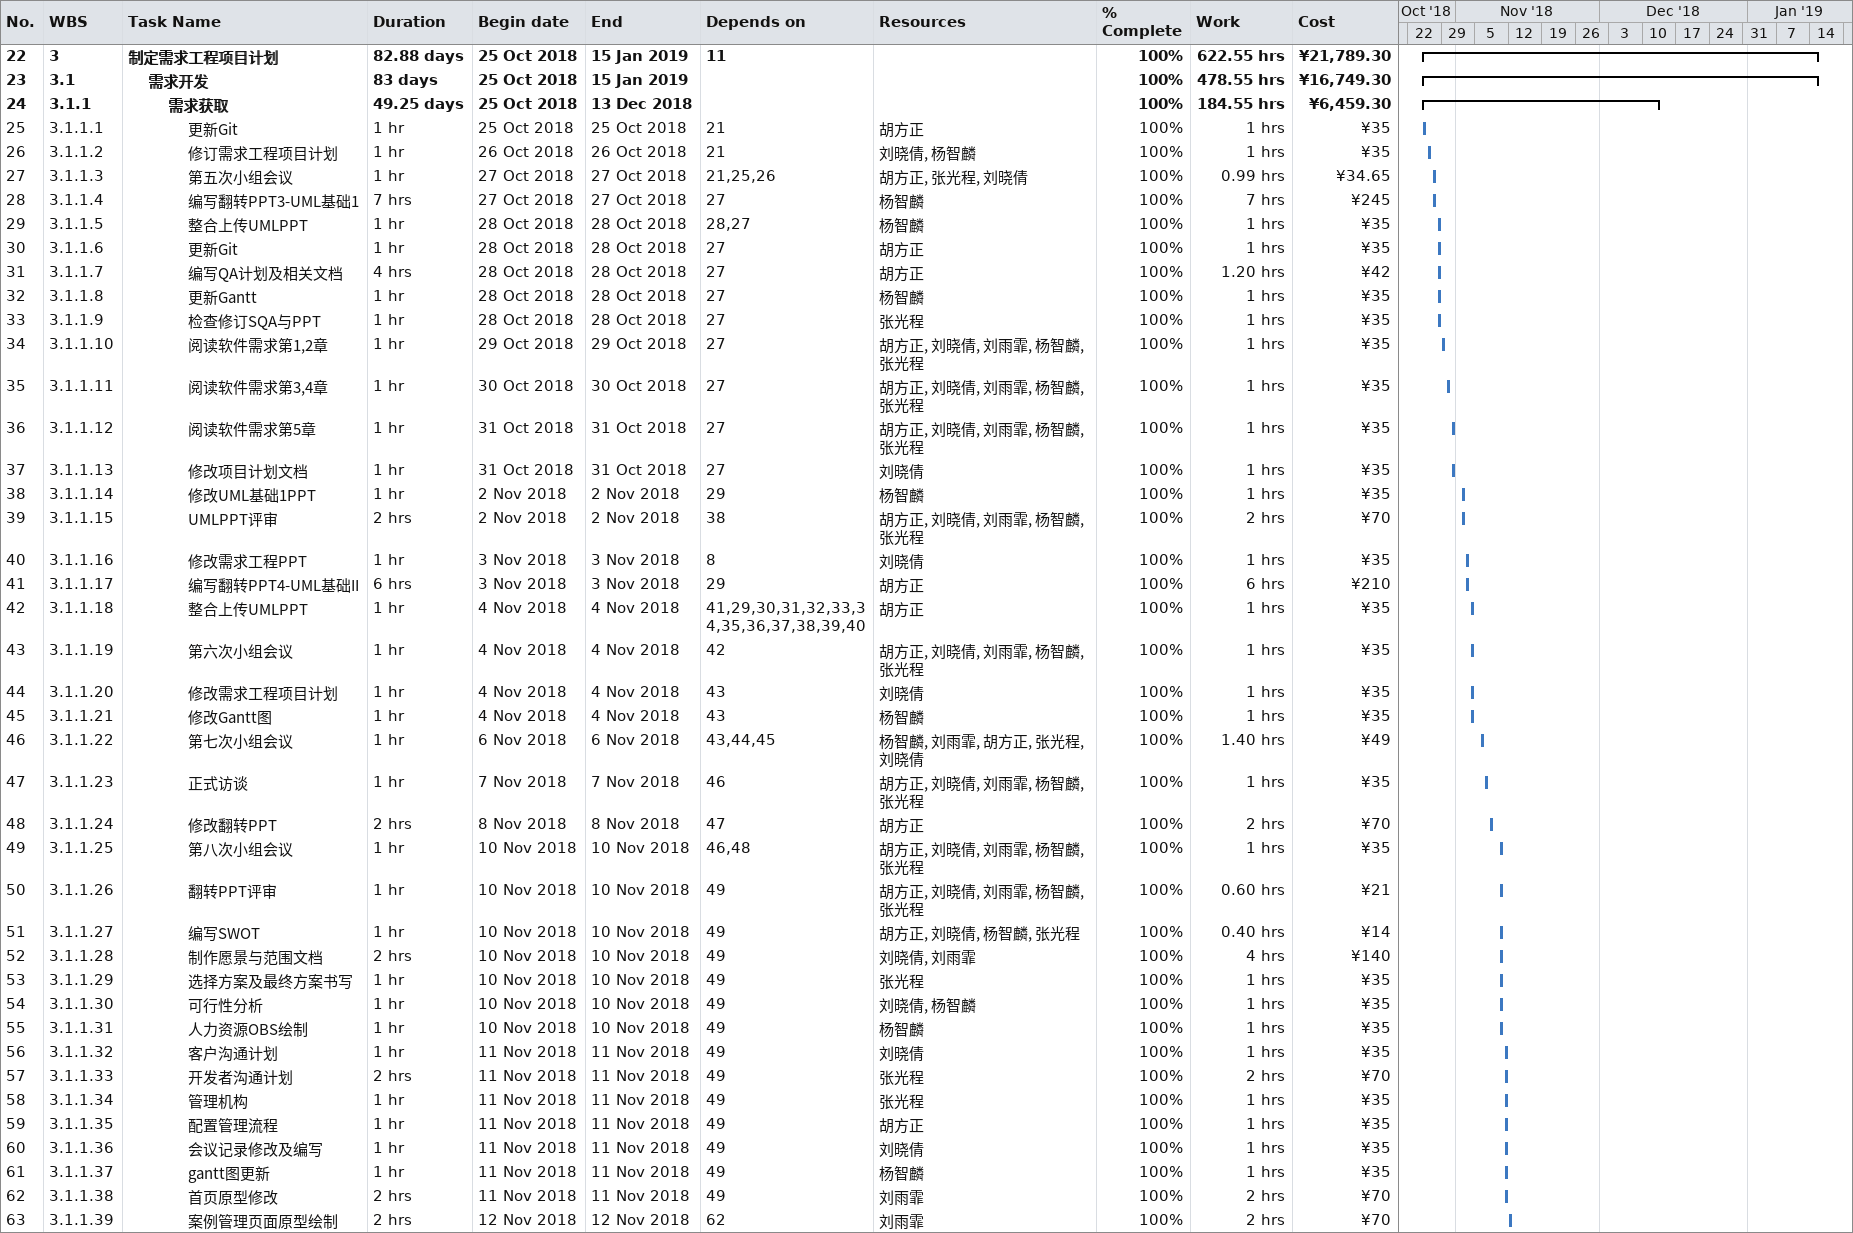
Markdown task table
| ID | WBS | Task | Duration | Start | Finish | Predecessors | Resources | % complete | Work (h) | Cost (¥) |
|---|---|---|---|---|---|---|---|---|---|---|
| 22 | 3 | **制定需求工程项目计划** | 82.88d | 2018-10-25 | 2019-01-15 | 11 |  | 100 | 622.55 | 21789.30 |
| 23 | 3.1 | **需求开发** | 83d | 2018-10-25 | 2019-01-15 |  |  | 100 | 478.55 | 16749.30 |
| 24 | 3.1.1 | **需求获取** | 49.25d | 2018-10-25 | 2018-12-13 |  |  | 100 | 184.55 | 6459.30 |
| 25 | 3.1.1.1 | 更新Git | 1h | 2018-10-25 | 2018-10-25 | 21 | 胡方正 | 100 | 1 | 35 |
| 26 | 3.1.1.2 | 修订需求工程项目计划 | 1h | 2018-10-26 | 2018-10-26 | 21 | 刘晓倩, 杨智麟 | 100 | 1 | 35 |
| 27 | 3.1.1.3 | 第五次小组会议 | 1h | 2018-10-27 | 2018-10-27 | 21, 25, 26 | 胡方正, 张光程, 刘晓倩 | 100 | 0.99 | 34.65 |
| 28 | 3.1.1.4 | 编写翻转PPT3-UML基础1 | 7h | 2018-10-27 | 2018-10-27 | 27 | 杨智麟 | 100 | 7 | 245 |
| 29 | 3.1.1.5 | 整合上传UMLPPT | 1h | 2018-10-28 | 2018-10-28 | 28, 27 | 杨智麟 | 100 | 1 | 35 |
| 30 | 3.1.1.6 | 更新Git | 1h | 2018-10-28 | 2018-10-28 | 27 | 胡方正 | 100 | 1 | 35 |
| 31 | 3.1.1.7 | 编写QA计划及相关文档 | 4h | 2018-10-28 | 2018-10-28 | 27 | 胡方正 | 100 | 1.20 | 42 |
| 32 | 3.1.1.8 | 更新Gantt | 1h | 2018-10-28 | 2018-10-28 | 27 | 杨智麟 | 100 | 1 | 35 |
| 33 | 3.1.1.9 | 检查修订SQA与PPT | 1h | 2018-10-28 | 2018-10-28 | 27 | 张光程 | 100 | 1 | 35 |
| 34 | 3.1.1.10 | 阅读软件需求第1,2章 | 1h | 2018-10-29 | 2018-10-29 | 27 | 胡方正, 刘晓倩, 刘雨霏, 杨智麟, 张光程 | 100 | 1 | 35 |
| 35 | 3.1.1.11 | 阅读软件需求第3,4章 | 1h | 2018-10-30 | 2018-10-30 | 27 | 胡方正, 刘晓倩, 刘雨霏, 杨智麟, 张光程 | 100 | 1 | 35 |
| 36 | 3.1.1.12 | 阅读软件需求第5章 | 1h | 2018-10-31 | 2018-10-31 | 27 | 胡方正, 刘晓倩, 刘雨霏, 杨智麟, 张光程 | 100 | 1 | 35 |
| 37 | 3.1.1.13 | 修改项目计划文档 | 1h | 2018-10-31 | 2018-10-31 | 27 | 刘晓倩 | 100 | 1 | 35 |
| 38 | 3.1.1.14 | 修改UML基础1PPT | 1h | 2018-11-02 | 2018-11-02 | 29 | 杨智麟 | 100 | 1 | 35 |
| 39 | 3.1.1.15 | UMLPPT评审 | 2h | 2018-11-02 | 2018-11-02 | 38 | 胡方正, 刘晓倩, 刘雨霏, 杨智麟, 张光程 | 100 | 2 | 70 |
| 40 | 3.1.1.16 | 修改需求工程PPT | 1h | 2018-11-03 | 2018-11-03 | 8 | 刘晓倩 | 100 | 1 | 35 |
| 41 | 3.1.1.17 | 编写翻转PPT4-UML基础II | 6h | 2018-11-03 | 2018-11-03 | 29 | 胡方正 | 100 | 6 | 210 |
| 42 | 3.1.1.18 | 整合上传UMLPPT | 1h | 2018-11-04 | 2018-11-04 | 41, 29, 30, 31, 32, 33, 34, 35, 36, 37, 38, 39, 40 | 胡方正 | 100 | 1 | 35 |
| 43 | 3.1.1.19 | 第六次小组会议 | 1h | 2018-11-04 | 2018-11-04 | 42 | 胡方正, 刘晓倩, 刘雨霏, 杨智麟, 张光程 | 100 | 1 | 35 |
| 44 | 3.1.1.20 | 修改需求工程项目计划 | 1h | 2018-11-04 | 2018-11-04 | 43 | 刘晓倩 | 100 | 1 | 35 |
| 45 | 3.1.1.21 | 修改Gantt图 | 1h | 2018-11-04 | 2018-11-04 | 43 | 杨智麟 | 100 | 1 | 35 |
| 46 | 3.1.1.22 | 第七次小组会议 | 1h | 2018-11-06 | 2018-11-06 | 43, 44, 45 | 杨智麟, 刘雨霏, 胡方正, 张光程, 刘晓倩 | 100 | 1.40 | 49 |
| 47 | 3.1.1.23 | 正式访谈 | 1h | 2018-11-07 | 2018-11-07 | 46 | 胡方正, 刘晓倩, 刘雨霏, 杨智麟, 张光程 | 100 | 1 | 35 |
| 48 | 3.1.1.24 | 修改翻转PPT | 2h | 2018-11-08 | 2018-11-08 | 47 | 胡方正 | 100 | 2 | 70 |
| 49 | 3.1.1.25 | 第八次小组会议 | 1h | 2018-11-10 | 2018-11-10 | 46, 48 | 胡方正, 刘晓倩, 刘雨霏, 杨智麟, 张光程 | 100 | 1 | 35 |
| 50 | 3.1.1.26 | 翻转PPT评审 | 1h | 2018-11-10 | 2018-11-10 | 49 | 胡方正, 刘晓倩, 刘雨霏, 杨智麟, 张光程 | 100 | 0.60 | 21 |
| 51 | 3.1.1.27 | 编写SWOT | 1h | 2018-11-10 | 2018-11-10 | 49 | 胡方正, 刘晓倩, 杨智麟, 张光程 | 100 | 0.40 | 14 |
| 52 | 3.1.1.28 | 制作愿景与范围文档 | 2h | 2018-11-10 | 2018-11-10 | 49 | 刘晓倩, 刘雨霏 | 100 | 4 | 140 |
| 53 | 3.1.1.29 | 选择方案及最终方案书写 | 1h | 2018-11-10 | 2018-11-10 | 49 | 张光程 | 100 | 1 | 35 |
| 54 | 3.1.1.30 | 可行性分析 | 1h | 2018-11-10 | 2018-11-10 | 49 | 刘晓倩, 杨智麟 | 100 | 1 | 35 |
| 55 | 3.1.1.31 | 人力资源OBS绘制 | 1h | 2018-11-10 | 2018-11-10 | 49 | 杨智麟 | 100 | 1 | 35 |
| 56 | 3.1.1.32 | 客户沟通计划 | 1h | 2018-11-11 | 2018-11-11 | 49 | 刘晓倩 | 100 | 1 | 35 |
| 57 | 3.1.1.33 | 开发者沟通计划 | 2h | 2018-11-11 | 2018-11-11 | 49 | 张光程 | 100 | 2 | 70 |
| 58 | 3.1.1.34 | 管理机构 | 1h | 2018-11-11 | 2018-11-11 | 49 | 张光程 | 100 | 1 | 35 |
| 59 | 3.1.1.35 | 配置管理流程 | 1h | 2018-11-11 | 2018-11-11 | 49 | 胡方正 | 100 | 1 | 35 |
| 60 | 3.1.1.36 | 会议记录修改及编写 | 1h | 2018-11-11 | 2018-11-11 | 49 | 刘晓倩 | 100 | 1 | 35 |
| 61 | 3.1.1.37 | gantt图更新 | 1h | 2018-11-11 | 2018-11-11 | 49 | 杨智麟 | 100 | 1 | 35 |
| 62 | 3.1.1.38 | 首页原型修改 | 2h | 2018-11-11 | 2018-11-11 | 49 | 刘雨霏 | 100 | 2 | 70 |
| 63 | 3.1.1.39 | 案例管理页面原型绘制 | 2h | 2018-11-12 | 2018-11-12 | 62 | 刘雨霏 | 100 | 2 | 70 |
